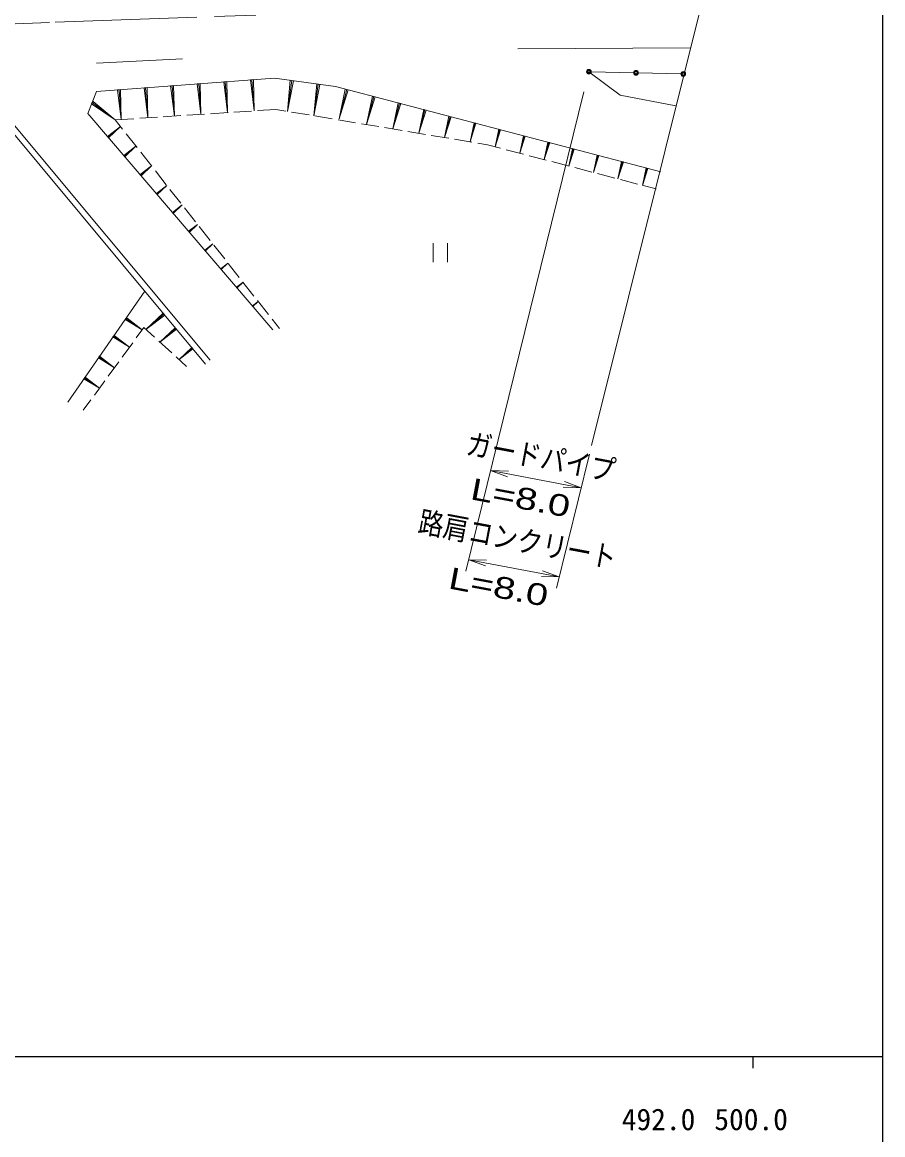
# Model space of a CAD drawing. Units: millimetres, scale not verified. Extents: x 40000 to 680000, y 20000 to 380000.
# Drawn here: x 506075 to 579000, y 198357 to 292636 of the extents above; entities that cross this region are included whole.
import ezdxf
from ezdxf.enums import TextEntityAlignment as Align

# ---------------------------------------------------------------- set-up
doc = ezdxf.new("R2010")
doc.units = ezdxf.units.MM
doc.header["$LTSCALE"] = 1000
doc.linetypes.add('CHAIN', pattern=[18.5, 12, -1.5, 3.5, -1.5])
for name, color, linetype, lineweight in [('M-BMK', 2, 'CHAIN', 13), ('M-BMK-OTRS', 5, 'Continuous', 13), ('M-STR-HTXT', 7, 'Continuous', 13), ('M-STR-STRC', 7, 'Continuous', 13), ('M-TTL-BAND', 7, 'Continuous', 25), ('M-WORK', 1, 'Continuous', 13)]:
    doc.layers.add(name, color=color, linetype=linetype, lineweight=lineweight)
doc.styles.add('ＭＳ ゴシック', font='')
doc.styles.add('ＭＳ Ｐゴシック', font='')
doc.styles.get('ＭＳ ゴシック').set_extended_font_data('MS Gothic')
doc.styles.get('ＭＳ Ｐゴシック').set_extended_font_data('MS PGothic')

# ---------------------------------------------------------------- blocks, each defined once
blk = doc.blocks.new('open_arrow')
at = {"color": 0, "linetype": 'Continuous', "lineweight": -2}
blk.add_lwpolyline([(7.5, 1.25), (0, 0), (7.5, -1.25)], dxfattribs=at)

msp = doc.modelspace()

# ---------------------------------------------------------------- linework, layer by layer
at = {"layer": 'M-BMK'}
msp.add_lwpolyline([(563699, 294355), (539357, 293728), (508381, 292628), (472937, 291213)], dxfattribs=at)
at = {"layer": 'M-BMK-OTRS'}
msp.add_line((554313, 256754), (563699, 294355), dxfattribs=at)
at = {"layer": 'M-STR-HTXT'}
for p, q in [((553679, 286738), (543669, 246108)), ((554147, 256021), (551349, 244664)), ((545770, 254636), (553450, 253193)), ((543909, 247079), (551588, 245635))]:
    msp.add_line(p, q, dxfattribs=at)
at = {"layer": 'M-STR-STRC'}
for p, q in [((554298, 288431), (557894, 288354)), ((558294, 288346), (561891, 288269))]:
    msp.add_line(p, q, dxfattribs=at)
for centre, radius in [((554098, 288436), 200), ((554098, 288436), 160), ((554098, 288436), 120), ((554098, 288436), 100), ((558094, 288350), 200), ((558094, 288350), 160), ((558094, 288350), 120), ((558094, 288350), 100), ((562091, 288264), 200), ((562091, 288264), 160), ((562091, 288264), 120), ((562091, 288264), 100)]:
    msp.add_circle(centre, radius, dxfattribs=at)
at = {"layer": 'M-TTL-BAND'}
for p, q in [((579000, 20000), (579000, 370000)), ((40000, 205000), (579000, 205000)), ((568000, 205000), (568000, 204000))]:
    msp.add_line(p, q, dxfattribs=at)
at = {"layer": 'M-WORK'}
for p, q in [((548064, 290379), (562718, 290456)), ((512361, 289178), (519650, 289540)), ((523151, 287582), (523412, 287602)), ((523151, 287582), (523478, 284980)), ((523281, 287592), (523478, 284980)), ((523412, 287602), (523478, 284980)), ((525405, 287752), (525668, 287772)), ((525405, 287752), (525735, 285127)), ((525537, 287762), (525735, 285127)), ((525668, 287772), (525735, 285127)), ((528792, 287719), (528557, 285083)), ((528923, 287701), (528557, 285083)), ((529053, 287683), (528557, 285083)), ((528792, 287719), (529053, 287683)), ((514156, 286904), (514408, 286923)), ((514156, 286904), (514472, 284395)), ((514282, 286914), (514472, 284395)), ((514408, 286923), (514472, 284395)), ((516401, 287073), (516656, 287093)), ((516401, 287073), (516720, 284541)), ((516529, 287083), (516720, 284541)), ((516656, 287093), (516720, 284541)), ((518649, 287243), (518905, 287262)), ((518649, 287243), (518970, 284687)), ((518777, 287252), (518970, 284687)), ((518905, 287262), (518970, 284687)), ((520899, 287412), (521157, 287432)), ((520899, 287412), (521223, 284834)), ((521028, 287422), (521223, 284834)), ((521157, 287432), (521223, 284834)), ((531031, 287407), (530791, 284709)), ((531165, 287388), (530791, 284709)), ((531299, 287369), (530791, 284709)), ((531031, 287407), (531299, 287369)), ((533448, 286969), (532925, 284464)), ((533572, 286937), (532925, 284464)), ((533696, 286904), (532925, 284464)), ((533448, 286969), (533696, 286904)), ((511952, 285718), (512097, 285912)), ((511952, 285718), (513963, 284361)), ((512025, 285815), (513963, 284361)), ((512097, 285912), (513963, 284361)), ((535755, 286365), (535253, 283963)), ((535873, 286334), (535253, 283963)), ((535992, 286303), (535253, 283963)), ((535755, 286365), (535992, 286303)), ((537936, 285794), (537476, 283592)), ((538045, 285766), (537476, 283592)), ((538154, 285738), (537476, 283592)), ((537936, 285794), (538154, 285738)), ((504286, 285231), (521996, 263993)), ((519522, 284723), (518025, 284626)), ((521518, 284853), (520021, 284755)), ((523514, 284982), (522017, 284885)), ((525510, 285112), (524013, 285015)), ((527578, 285247), (526009, 285145)), ((528405, 285108), (527578, 285247)), ((530377, 284779), (528898, 285026)), ((540098, 285229), (539679, 283223)), ((540197, 285203), (539679, 283223)), ((540296, 285177), (539679, 283223)), ((540098, 285229), (540296, 285177)), ((504069, 284711), (521612, 263673)), ((513294, 282960), (514394, 283811)), ((513339, 282907), (514394, 283811)), ((513384, 282855), (514394, 283811)), ((515531, 284464), (513961, 284362)), ((513961, 284362), (514574, 283582)), ((517526, 284593), (516030, 284496)), ((532350, 284449), (530870, 284696)), ((534323, 284119), (532843, 284366)), ((536295, 283789), (534816, 284036)), ((542241, 284668), (541863, 282858)), ((542330, 284644), (541863, 282858)), ((542419, 284621), (541863, 282858)), ((542241, 284668), (542419, 284621)), ((544364, 284112), (544026, 282497)), ((544443, 284091), (544026, 282497)), ((544523, 284070), (544026, 282497)), ((544364, 284112), (544523, 284070)), ((513384, 282855), (513294, 282960)), ((514884, 283189), (515811, 282010)), ((538268, 283459), (536788, 283707)), ((540240, 283129), (538761, 283377)), ((542213, 282800), (540734, 283047)), ((546465, 283562), (546155, 282079)), ((546538, 283543), (546155, 282079)), ((546611, 283524), (546155, 282079)), ((546465, 283562), (546611, 283524)), ((548546, 283018), (548236, 281535)), ((548619, 282998), (548236, 281535)), ((548692, 282979), (548236, 281535)), ((548546, 283018), (548692, 282979)), ((514682, 281338), (515713, 282135)), ((514724, 281289), (515713, 282135)), ((514766, 281240), (515713, 282135)), ((544186, 282470), (542706, 282717)), ((545505, 282249), (544679, 282387)), ((546610, 281960), (545505, 282249)), ((550627, 282473), (550317, 280991)), ((550700, 282454), (550317, 280991)), ((550773, 282435), (550317, 280991)), ((550627, 282473), (550773, 282435)), ((552708, 281928), (552398, 280447)), ((552781, 281909), (552398, 280447)), ((552708, 281928), (552854, 281890)), ((514766, 281240), (514682, 281338)), ((516120, 281617), (517048, 280438)), ((548545, 281455), (547093, 281834)), ((550480, 280949), (549028, 281328)), ((552854, 281890), (552398, 280447)), ((554789, 281383), (554480, 279903)), ((554862, 281364), (554480, 279903)), ((554935, 281345), (554480, 279903)), ((554789, 281383), (554935, 281345)), ((516064, 279724), (517026, 280467)), ((516103, 279677), (517026, 280467)), ((516143, 279631), (517026, 280467)), ((517357, 280045), (518284, 278867)), ((552415, 280443), (550963, 280822)), ((554350, 279937), (552898, 280316)), ((556870, 280839), (556561, 279358)), ((556943, 280820), (556561, 279358)), ((557016, 280801), (556561, 279358)), ((556870, 280839), (557016, 280801)), ((558951, 280294), (558642, 278814)), ((559024, 280275), (558642, 278814)), ((559097, 280256), (558642, 278814)), ((558951, 280294), (559097, 280256)), ((516143, 279631), (516064, 279724)), ((556284, 279431), (554833, 279810)), ((558219, 278925), (556768, 279304)), ((517441, 278115), (518333, 278805)), ((517477, 278072), (518333, 278805)), ((517514, 278030), (518333, 278805)), ((518594, 278474), (519521, 277295)), ((559807, 278510), (558703, 278798)), ((517514, 278030), (517441, 278115)), ((518812, 276513), (519635, 277150)), ((518879, 276435), (518812, 276513)), ((518845, 276474), (519635, 277150)), ((518879, 276435), (519635, 277150)), ((519830, 276902), (520758, 275723)), ((520177, 274918), (520932, 275502)), ((520208, 274882), (520932, 275502)), ((520239, 274846), (520932, 275502)), ((521067, 275330), (521994, 274151)), ((520239, 274846), (520177, 274918)), ((521536, 273330), (522223, 273860)), ((521565, 273297), (522223, 273860)), ((521593, 273264), (522223, 273860)), ((522304, 273758), (523231, 272579)), ((540903, 273905), (540903, 272305)), ((542103, 272305), (542103, 273905)), ((521593, 273264), (521536, 273330)), ((522891, 271748), (523509, 272226)), ((522941, 271688), (522891, 271748)), ((522916, 271718), (523509, 272226)), ((522941, 271688), (523509, 272226)), ((523540, 272186), (524468, 271007)), ((524239, 270172), (524790, 270598)), ((524262, 270146), (524790, 270598)), ((524284, 270119), (524790, 270598)), ((524777, 270614), (525704, 269436)), ((509931, 260447), (516460, 269851)), ((524284, 270119), (524239, 270172)), ((525582, 268603), (526065, 268977)), ((525602, 268580), (526065, 268977)), ((525622, 268557), (526065, 268977)), ((526014, 269043), (526941, 267864)), ((518023, 267976), (516544, 266612)), ((518087, 267899), (516544, 266612)), ((518152, 267822), (516544, 266612)), ((518023, 267976), (518152, 267822)), ((525622, 268557), (525582, 268603)), ((514865, 267418), (514957, 267551)), ((514865, 267418), (516240, 266561)), ((514911, 267484), (516240, 266561)), ((514957, 267551), (516240, 266561)), ((527250, 267471), (527863, 266691)), ((513764, 265967), (513858, 266103)), ((513764, 265967), (515164, 265096)), ((513811, 266035), (515164, 265096)), ((513858, 266103), (515164, 265096)), ((516383, 266755), (515738, 265878)), ((517269, 265953), (516383, 266755)), ((519045, 266750), (517729, 265536)), ((519103, 266682), (517729, 265536)), ((519160, 266613), (517729, 265536)), ((519045, 266750), (519160, 266613)), ((515442, 265475), (514554, 264266)), ((518752, 264611), (517640, 265617)), ((520451, 265065), (519360, 264059)), ((520498, 265008), (519360, 264059)), ((520545, 264951), (519360, 264059)), ((520451, 265065), (520545, 264951)), ((512535, 264196), (512625, 264327)), ((512535, 264196), (513885, 263356)), ((512580, 264262), (513885, 263356)), ((512625, 264327), (513885, 263356)), ((520008, 263472), (519122, 264275)), ((514258, 263863), (513370, 262654)), ((511308, 262430), (511396, 262556)), ((511308, 262430), (512610, 261620)), ((511352, 262493), (512610, 261620)), ((511396, 262556), (512610, 261620)), ((513074, 262251), (512185, 261042)), ((511889, 260639), (511244, 259761))]:
    msp.add_line(p, q, dxfattribs=at)
for points in [[(527316, 266577), (511630, 284904), (512363, 286769), (527454, 287906), (532631, 287183), (560207, 279965)], [(561454, 285543), (556744, 286456), (554098, 288436)]]:
    msp.add_lwpolyline(points, dxfattribs=at)

# ---------------------------------------------------------------- block references
at = {"layer": 'M-STR-HTXT', "xscale": 200, "yscale": 200}
for p, rotation in [((545770, 254636), 349.4), ((553450, 253193), 169.4), ((543909, 247079), 349.4), ((551588, 245635), 169.4)]:
    msp.add_blockref('open_arrow', p, dxfattribs=dict(at, rotation=rotation))

# ---------------------------------------------------------------- texts
at = {"layer": 'M-STR-HTXT', "style": 'ＭＳ Ｐゴシック'}
for s, width, p in [('ガードパイプ', 0.85, (549772, 254350)), ('L=8.0', 1.4, (548036, 250902)), ('路肩コンクリート', 0.85, (547785, 247352)), ('L=8.0', 1.4, (546174, 243345))]:
    msp.add_text(s, height=1833, rotation=349.356, dxfattribs=dict(at, width=width)).set_placement(p, align=Align.BOTTOM_CENTER)
at = {"layer": 'M-TTL-BAND', "style": 'ＭＳ ゴシック'}
for s, p in [('492.0', (560000, 198195)), ('500.0', (567844, 198195))]:
    msp.add_text(s, height=1833, dxfattribs=at).set_placement(p, align=Align.BOTTOM_CENTER)

doc.saveas('drawing.dxf')
